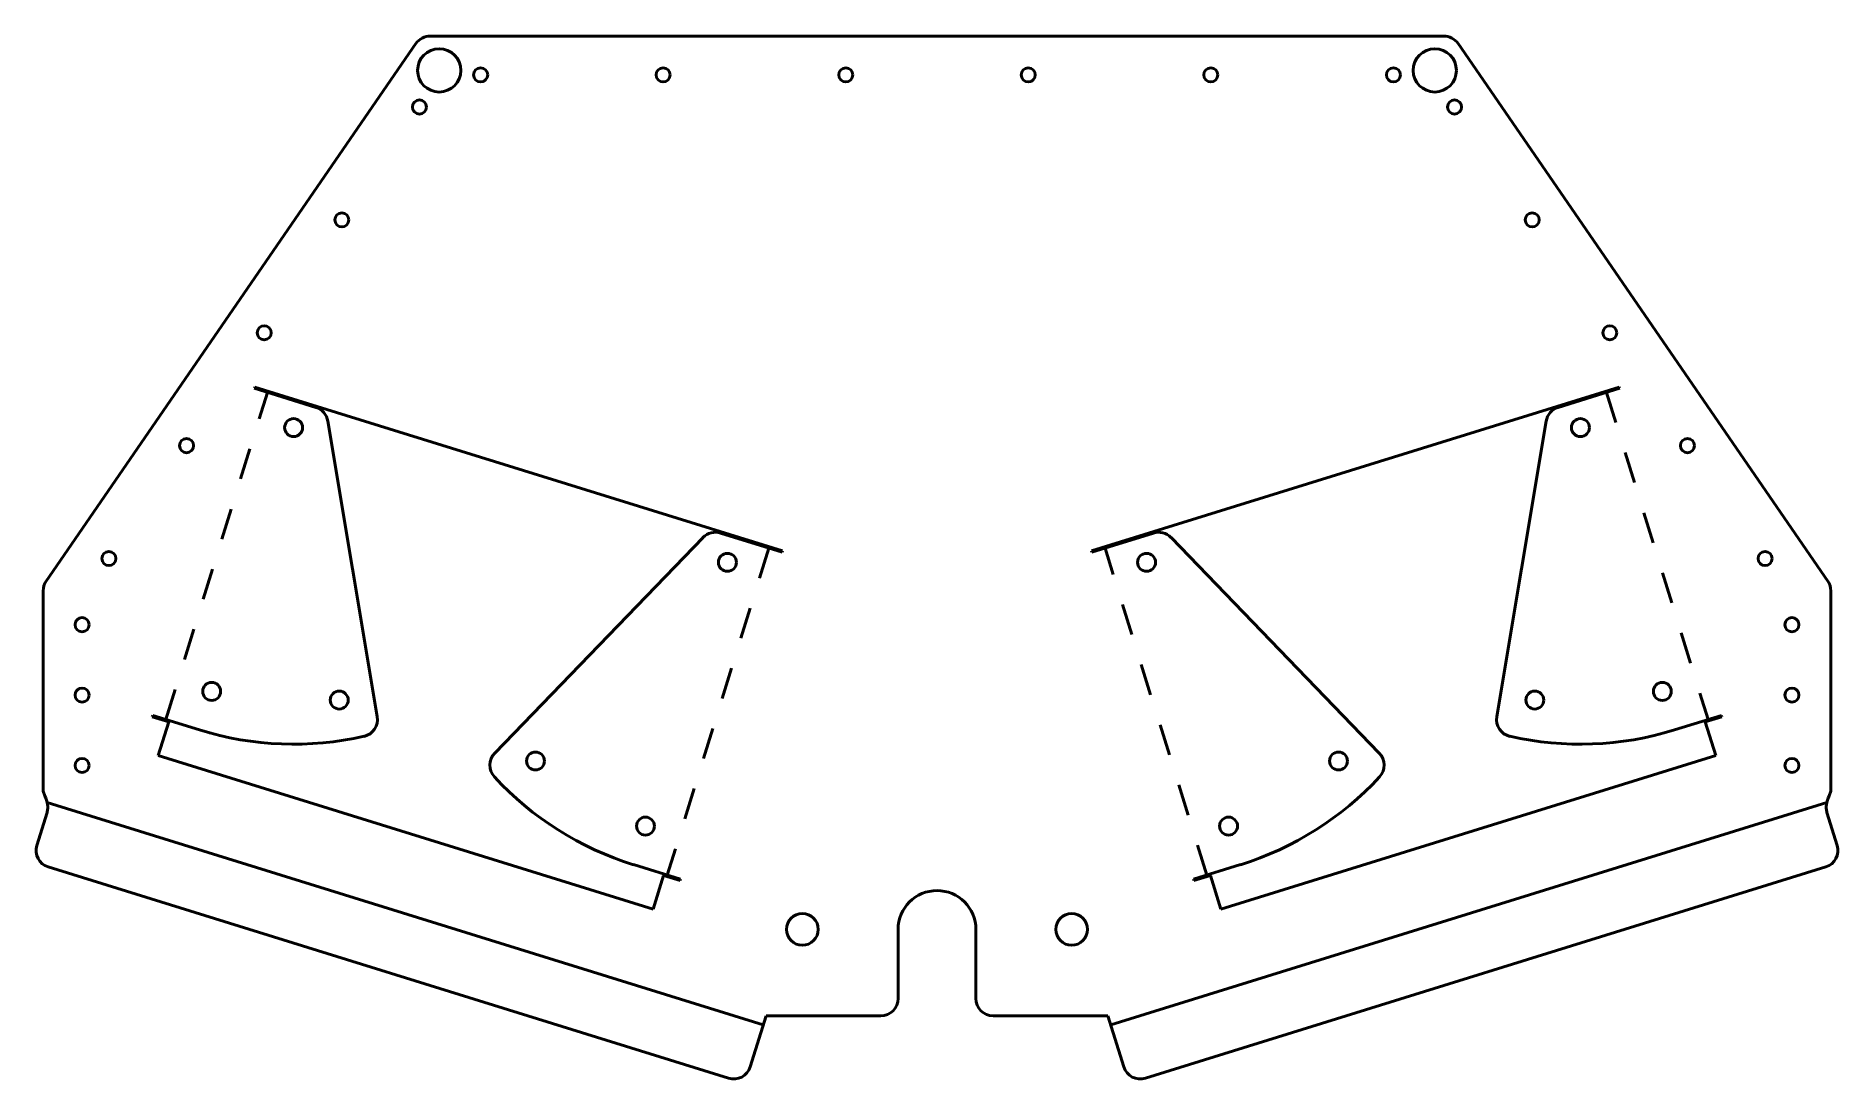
# Model space of a CAD drawing. Header units: inches. Extents: x -10.3 to 15.7, y -0.2 to 14.9.
import ezdxf

# ---------------------------------------------------------------- set-up
doc = ezdxf.new("R2010")
doc.units = ezdxf.units.IN
doc.header["$MEASUREMENT"] = 0
doc.linetypes.add('Dashed Space', pattern=[0.912, 0.456, -0.456])
doc.layers.add('IV_BEND', color=131, linetype='Continuous', lineweight=50, true_color=0x80ffff)
doc.layers.add('IV_BEND_DOWN', color=131, linetype='Dashed Space', lineweight=50, true_color=0x80ffff)
doc.layers.add('IV_EXTERIOR_PROFILES', color=7, linetype='Continuous', lineweight=50)
doc.layers.add('IV_INTERIOR_PROFILES', color=7, linetype='Continuous', lineweight=50)

msp = doc.modelspace()

# ---------------------------------------------------------------- linework, layer by layer
at = {"layer": 'IV_BEND'}
for p, q in [((0.189, 0.609), (-10.178, 3.829)), ((15.585, 3.829), (5.219, 0.609))]:
    msp.add_line(p, q, dxfattribs=at)
at = {"layer": 'IV_BEND_DOWN'}
for p, q in [((-8.458, 5.03), (-6.987, 9.767)), ((12.395, 9.767), (13.866, 5.03)), ((0.271, 7.513), (-1.2, 2.776)), ((6.608, 2.776), (5.137, 7.513))]:
    msp.add_line(p, q, dxfattribs=at)
at = {"layer": 'IV_EXTERIOR_PROFILES'}
for p, q in [((10.04, 14.928), (-4.632, 14.928)), ((-4.838, 14.82), (-10.19, 7.035)), ((15.598, 7.035), (10.246, 14.82)), ((-10.234, 6.893), (-10.234, 3.99)), ((15.642, 3.99), (15.642, 6.893)), ((-10.234, 3.99), (-10.208, 3.925)), ((-10.208, 3.925), (-10.196, 3.892)), ((15.604, 3.892), (15.616, 3.925)), ((15.616, 3.925), (15.642, 3.99)), ((-10.178, 3.685), (-10.326, 3.207)), ((-10.196, 3.892), (-10.186, 3.86)), ((-10.186, 3.86), (-10.178, 3.829)), ((-10.178, 3.829), (-10.172, 3.798)), ((-10.174, 3.698), (-10.178, 3.685)), ((-10.171, 3.712), (-10.174, 3.698)), ((-10.172, 3.798), (-10.169, 3.768)), ((-10.17, 3.725), (-10.171, 3.712)), ((-10.168, 3.739), (-10.17, 3.725)), ((-10.169, 3.768), (-10.168, 3.754)), ((-10.168, 3.754), (-10.168, 3.739)), ((15.576, 3.768), (15.58, 3.798)), ((15.576, 3.754), (15.576, 3.768)), ((15.576, 3.739), (15.576, 3.754)), ((15.577, 3.725), (15.576, 3.739)), ((15.579, 3.712), (15.577, 3.725)), ((15.582, 3.698), (15.579, 3.712)), ((15.58, 3.798), (15.586, 3.829)), ((15.586, 3.685), (15.582, 3.698)), ((15.586, 3.829), (15.594, 3.86)), ((15.734, 3.207), (15.586, 3.685)), ((15.594, 3.86), (15.604, 3.892)), ((-0.313, -0.165), (-10.162, 2.894)), ((15.569, 2.894), (5.721, -0.165)), ((2.141, 0.99), (2.141, 1.99)), ((3.266, 1.99), (3.266, 0.99)), ((0, 0), (0.23, 0.74)), ((0.23, 0.74), (1.891, 0.74)), ((3.516, 0.74), (5.178, 0.74)), ((5.408, 0), (5.178, 0.74))]:
    msp.add_line(p, q, dxfattribs=at)
for centre, radius, start, end in [((-4.632, 14.678), 0.25, 90, 145.4915), ((10.04, 14.678), 0.25, 34.5085, 90), ((-9.984, 6.893), 0.25, 145.4915, 180), ((15.392, 6.893), 0.25, 360, 34.5085), ((-10.087, 3.133), 0.25, 162.7457, 252.7457), ((15.495, 3.133), 0.25, 287.2543, 17.2543), ((2.704, 1.99), 0.563, 0, 180), ((1.891, 0.99), 0.25, 270, 0), ((3.516, 0.99), 0.25, 180, 270), ((-0.239, 0.074), 0.25, 252.7457, 342.7457), ((5.647, 0.074), 0.25, 197.2543, 287.2543)]:
    msp.add_arc(centre, radius, start, end, dxfattribs=at)
at = {"layer": 'IV_INTERIOR_PROFILES'}
for p, q in [((-7.178, 9.826), (-7.172, 9.845)), ((-6.287, 9.549), (-7.178, 9.826)), ((-7.172, 9.845), (0.468, 7.472)), ((4.94, 7.472), (12.58, 9.845)), ((11.694, 9.549), (12.586, 9.826)), ((12.58, 9.845), (12.586, 9.826)), ((-5.398, 5.072), (-6.114, 9.352)), ((11.522, 9.352), (10.806, 5.072)), ((-0.683, 7.665), (-3.698, 4.544)), ((0.462, 7.453), (-0.429, 7.73)), ((4.946, 7.453), (5.837, 7.73)), ((9.106, 4.544), (6.091, 7.665)), ((0.468, 7.472), (0.462, 7.453)), ((4.946, 7.453), (4.94, 7.472)), ((-8.655, 5.07), (-8.649, 5.089)), ((-8.416, 4.996), (-8.655, 5.07)), ((-8.649, 5.089), (-7.969, 4.878)), ((-8.568, 4.509), (-8.416, 4.996)), ((14.057, 5.089), (13.377, 4.878)), ((14.063, 5.07), (13.824, 4.996)), ((13.824, 4.996), (13.975, 4.509)), ((14.057, 5.089), (14.063, 5.07)), ((-1.405, 2.284), (-8.568, 4.509)), ((13.975, 4.509), (6.813, 2.284)), ((-1.69, 2.928), (-1.009, 2.716)), ((7.097, 2.928), (6.417, 2.716)), ((-1.254, 2.772), (-1.405, 2.284)), ((-1.015, 2.697), (-1.254, 2.772)), ((-1.009, 2.716), (-1.015, 2.697)), ((6.423, 2.697), (6.417, 2.716)), ((6.662, 2.772), (6.423, 2.697)), ((6.813, 2.284), (6.662, 2.772))]:
    msp.add_line(p, q, dxfattribs=at)
for centre, radius in [((-4.501, 14.43), 0.313), ((9.909, 14.43), 0.313), ((-3.902, 14.365), 0.102), ((-1.26, 14.365), 0.102), ((1.383, 14.365), 0.102), ((4.025, 14.365), 0.102), ((6.667, 14.365), 0.102), ((9.31, 14.365), 0.102), ((-4.787, 13.9), 0.102), ((10.195, 13.9), 0.102), ((-5.911, 12.265), 0.102), ((11.319, 12.265), 0.102), ((-7.035, 10.63), 0.102), ((12.443, 10.63), 0.102), ((-6.609, 9.257), 0.13), ((12.017, 9.257), 0.13), ((-8.159, 8.996), 0.102), ((13.567, 8.996), 0.102), ((-9.283, 7.361), 0.102), ((-0.33, 7.306), 0.13), ((5.737, 7.306), 0.13), ((14.69, 7.361), 0.102), ((-9.671, 6.403), 0.102), ((15.079, 6.403), 0.102), ((-9.671, 5.384), 0.102), ((-7.795, 5.437), 0.13), ((13.203, 5.437), 0.13), ((15.079, 5.384), 0.102), ((-5.949, 5.312), 0.13), ((11.357, 5.312), 0.13), ((-9.671, 4.365), 0.102), ((-3.108, 4.429), 0.13), ((8.516, 4.429), 0.13), ((15.079, 4.365), 0.102), ((-1.516, 3.486), 0.13), ((6.924, 3.486), 0.13), ((0.755, 1.99), 0.23), ((4.653, 1.99), 0.23)]:
    msp.add_circle(centre, radius, dxfattribs=at)
for centre, radius, start, end in [((-6.361, 9.311), 0.25, 9.4953, 72.7457), ((11.768, 9.311), 0.25, 107.2543, 170.5047), ((-0.504, 7.491), 0.25, 72.7457, 135.9962), ((5.911, 7.491), 0.25, 44.0038, 107.2543), ((-5.645, 5.03), 0.25, 282.8498, 9.4953), ((11.053, 5.03), 0.25, 170.5047, 257.1502), ((-6.609, 9.257), 4.585, 252.7457, 282.8498), ((12.017, 9.257), 4.585, 257.1502, 287.2543), ((-3.518, 4.37), 0.25, 135.9962, 222.6417), ((8.926, 4.37), 0.25, 317.3583, 44.0038), ((-0.33, 7.306), 4.585, 222.6417, 252.7457), ((5.737, 7.306), 4.585, 287.2543, 317.3583)]:
    msp.add_arc(centre, radius, start, end, dxfattribs=at)

doc.saveas('drawing.dxf')
